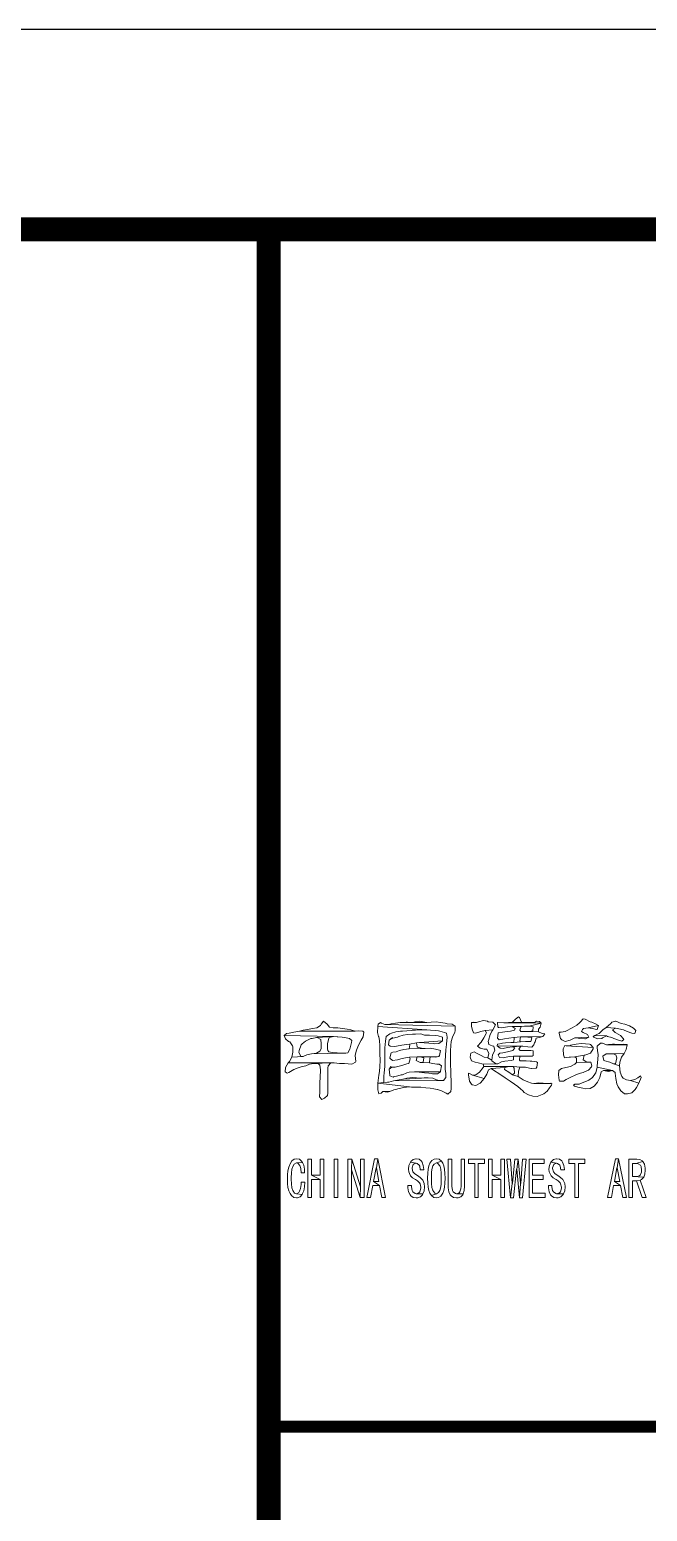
# Model space of a CAD drawing. Extents: x 0 to 1472, y -2 to 594.
# Drawn here: x 1379.8 to 1410.7, y 519.8 to 594 of the extents above; entities that cross this region are included whole.
import ezdxf

# ---------------------------------------------------------------- set-up
doc = ezdxf.new("R2010")
doc.units = 0
doc.header["$LTSCALE"] = 10
doc.header["$MEASUREMENT"] = 0
doc.layers.add('BTTK', color=7, linetype='Continuous')

# ---------------------------------------------------------------- blocks, each defined once
blk = doc.blocks.new('2017-0911-140129')
at = {"lineweight": 0}
for points in [[(-67.254, 20.306), (-67.379, 20.156), (-67.405, 20.104), (-67.596, 19.983), (-67.809, 19.95), (-68.055, 19.902), (-68.276, 19.858), (-68.463, 19.81), (-65.663, 19.818), (-65.883, 19.876), (-66.071, 19.917), (-66.302, 19.954), (-66.534, 19.976), (-66.769, 19.983), (-66.949, 20.012), (-67.074, 20.156)], [(-64.531, 20.053), (-64.546, 19.744), (-64.498, 19.553), (-64.491, 19.535), (-64.454, 19.351), (-64.432, 19.072), (-64.425, 18.697), (-64.421, 18.351), (-64.428, 18.05), (-64.45, 17.8), (-64.48, 17.602), (-64.502, 17.469), (-64.527, 17.205), (-64.226, 17.234), (-64.237, 17.264), (-64.226, 17.558), (-64.211, 17.727), (-64.189, 18.05), (-64.189, 18.271), (-64.189, 18.546), (-64.189, 18.825), (-64.186, 18.983), (-64.156, 19.318), (-64.12, 19.546), (-63.939, 19.682), (-63.851, 19.715), (-63.623, 19.777), (-63.399, 19.81), (-63.304, 19.814), (-63.08, 19.829), (-62.822, 19.854), (-62.8, 19.858), (-62.646, 19.869), (-62.403, 19.873), (-62.084, 19.876)], [(-64.399, 20.248), (-64.516, 20.156), (-64.531, 20.053), (-62.084, 19.876), (-61.889, 19.865), (-61.628, 19.851), (-61.488, 19.832), (-61.43, 19.814), (-61.198, 19.748), (-61.099, 19.711), (-61.055, 19.52), (-61.092, 19.167), (-61.095, 19.138), (-61.125, 18.87), (-61.147, 18.594), (-61.161, 18.307), (-61.165, 18.208), (-61.161, 17.903), (-61.128, 17.686), (-61.132, 17.488), (-61.235, 17.348), (-61.452, 17.341), (-63.741, 17.322), (-63.748, 17.319), (-63.976, 17.256), (-64.046, 17.256), (-64.226, 17.234), (-64.527, 17.205), (-62.947, 17.021), (-62.848, 17.014), (-62.62, 17.003), (-62.37, 16.999), (-62.12, 16.977), (-61.918, 16.955), (-61.724, 16.918), (-61.558, 16.893), (-61.544, 16.889), (-61.338, 16.83), (-61.11, 16.698), (-61.025, 16.661), (-60.875, 16.786), (-60.864, 16.933), (-60.856, 17.278), (-60.856, 17.363), (-60.871, 17.569), (-60.882, 17.826), (-60.889, 18.12), (-60.893, 18.458), (-60.893, 18.469), (-60.889, 18.825), (-60.878, 19.101), (-60.856, 19.296), (-60.798, 19.509), (-60.676, 19.77), (-60.658, 19.825), (-60.651, 20.064), (-64.182, 20.148), (-64.355, 20.218)], [(-61.617, 20.273), (-61.867, 20.262), (-62.084, 20.24), (-63.407, 20.24), (-63.656, 20.211), (-63.866, 20.178), (-63.932, 20.163), (-64.182, 20.148), (-60.651, 20.064), (-60.801, 20.156), (-60.831, 20.156), (-61.055, 20.178), (-61.165, 20.211), (-61.386, 20.255)], [(-62.436, 20.317), (-62.675, 20.284), (-62.8, 20.251), (-63.381, 20.24), (-63.407, 20.24), (-62.084, 20.24), (-62.264, 20.284)], [(-63.039, 20.262), (-63.12, 20.259), (-63.381, 20.24), (-62.8, 20.251)], [(-59.232, 20.343), (-59.486, 20.284), (-59.592, 20.244), (-59.831, 20.24), (-59.831, 20.134), (-59.831, 20.067), (-59.813, 19.921), (-59.739, 19.726), (-59.636, 19.715), (-59.379, 19.792), (-59.155, 19.84), (-58.765, 19.873), (-58.641, 20.134), (-58.765, 20.262), (-58.769, 20.262), (-59.001, 20.284), (-59.037, 20.306), (-59.041, 20.306)], [(-59.721, 20.262), (-59.831, 20.24), (-59.592, 20.244)], [(-58.541, 20.248), (-58.516, 20.027), (-58.494, 20.005), (-58.321, 19.972), (-58.027, 20.027), (-57.806, 20.042), (-57.343, 20.049), (-57.185, 20.071), (-56.946, 20.071), (-56.351, 20.218), (-58.218, 20.233), (-58.516, 20.24)], [(-57.343, 20.049), (-57.806, 20.042), (-57.648, 19.939), (-57.678, 19.858), (-57.884, 19.81), (-58.045, 19.792), (-58.049, 19.792), (-58.28, 19.77), (-58.497, 19.726), (-58.508, 19.718), (-58.53, 19.469), (-58.449, 19.384), (-58.189, 19.424), (-58.185, 19.428), (-57.961, 19.465), (-57.722, 19.491), (-57.38, 19.531), (-56.256, 19.538), (-56.171, 19.682), (-56.296, 19.696), (-56.487, 19.774), (-57.057, 19.788), (-57.362, 19.792), (-57.417, 19.862)], [(-56.586, 20.306), (-56.675, 20.24), (-57.288, 20.24), (-57.983, 20.24), (-58.218, 20.233), (-56.351, 20.218), (-56.428, 20.299)], [(-57.483, 20.531), (-57.63, 20.413), (-57.792, 20.262), (-57.806, 20.259), (-57.983, 20.24), (-57.288, 20.24), (-57.329, 20.259), (-57.432, 20.497)], [(-56.351, 20.218), (-56.946, 20.071), (-56.748, 20.027), (-56.766, 19.832), (-56.847, 19.807), (-57.057, 19.788), (-56.487, 19.774), (-56.476, 19.921), (-56.392, 20.009)], [(-54.249, 20.435), (-54.37, 20.284), (-54.418, 20.226), (-54.565, 20.112), (-54.793, 19.976), (-55.109, 19.81), (-55.139, 19.799), (-55.341, 19.77), (-55.451, 19.77), (-55.451, 19.704), (-55.377, 19.446), (-55.319, 19.373), (-55.139, 19.303), (-54.892, 19.362), (-54.657, 19.48), (-53.955, 19.513), (-54.025, 19.641), (-54.242, 19.748), (-54.334, 19.792), (-54.279, 19.898), (-54.22, 19.943), (-53.992, 19.983), (-53.467, 20.09), (-53.591, 20.167), (-53.812, 20.262), (-53.889, 20.281), (-54.135, 20.413)], [(-53.467, 20.09), (-53.992, 19.983), (-53.794, 19.939), (-53.79, 19.939), (-53.558, 19.898), (-53.536, 19.898)], [(-52.621, 20.31), (-52.801, 20.262), (-52.849, 20.196), (-53.088, 20.005), (-52.621, 19.961), (-52.452, 19.935), (-52.224, 19.876), (-52.037, 19.799), (-51.795, 19.718), (-51.648, 19.704), (-51.611, 19.854), (-51.721, 19.957), (-51.923, 20.082), (-52.151, 20.156), (-52.158, 20.156), (-52.342, 20.192), (-52.603, 20.306)], [(-65.505, 19.832), (-65.663, 19.818), (-68.463, 19.81), (-68.739, 19.759), (-68.981, 19.718), (-69.11, 19.704), (-69.22, 19.597), (-66.751, 19.553), (-66.571, 19.531), (-66.537, 19.531), (-66.317, 19.513), (-66.196, 19.502), (-65.946, 19.443), (-65.832, 19.34), (-65.85, 19.237), (-65.935, 18.903), (-66.03, 18.73), (-66.137, 18.715), (-66.218, 18.715), (-67.857, 18.678), (-68.085, 18.623), (-68.283, 18.546), (-68.842, 18.513), (-68.966, 18.289), (-69.022, 18.226), (-66.894, 18.223), (-66.721, 18.219), (-66.46, 18.201), (-66.196, 18.197), (-66.012, 18.179), (-65.832, 18.164), (-65.652, 18.267), (-65.641, 18.3), (-65.67, 18.587), (-65.663, 18.616), (-65.597, 18.855), (-65.498, 19.105), (-65.362, 19.362), (-65.262, 19.531), (-65.237, 19.77), (-65.277, 19.81)], [(-69.22, 19.597), (-69.165, 19.435), (-69.003, 19.296), (-68.944, 19.277), (-68.805, 19.083), (-68.794, 19.028), (-68.786, 18.759), (-68.842, 18.513), (-68.283, 18.546), (-68.39, 18.557), (-68.5, 18.737), (-68.481, 18.844), (-68.371, 19.123), (-68.327, 19.182), (-68.158, 19.311), (-67.886, 19.446), (-67.831, 19.446), (-67.614, 19.491), (-67.574, 19.498), (-66.751, 19.553)], [(-66.751, 19.553), (-67.574, 19.498), (-67.397, 19.402), (-67.379, 19.175), (-67.379, 18.932), (-67.434, 18.818), (-67.614, 18.715), (-67.857, 18.678), (-66.218, 18.715), (-66.571, 18.719), (-66.824, 18.741), (-66.982, 18.785), (-67.037, 18.844), (-67.063, 18.928), (-67.063, 19.171), (-66.986, 19.469), (-66.967, 19.498)], [(-62.418, 19.671), (-62.642, 19.66), (-62.804, 19.656), (-63.039, 19.641), (-63.271, 19.608), (-63.487, 19.553), (-63.55, 19.52), (-63.778, 19.469), (-63.969, 19.366), (-63.991, 19.123), (-63.914, 19.061), (-63.686, 19.039), (-63.598, 19.061), (-63.333, 19.112), (-63.094, 19.152), (-62.947, 19.167), (-62.587, 19.233), (-62.444, 19.237), (-61.286, 19.325), (-61.29, 19.513), (-61.507, 19.575), (-61.635, 19.604), (-61.937, 19.619), (-62.19, 19.619), (-62.334, 19.66)], [(-63.796, 19.491), (-63.969, 19.366), (-63.778, 19.469)], [(-61.286, 19.325), (-62.444, 19.237), (-62.205, 19.233), (-61.977, 19.219), (-61.757, 19.189), (-61.705, 19.175), (-61.47, 19.189)], [(-58.765, 19.873), (-59.155, 19.84), (-59.093, 19.726), (-59.104, 19.7), (-59.214, 19.483), (-59.361, 19.27), (-59.541, 19.061), (-59.398, 18.954), (-59.199, 18.91), (-59.074, 18.91), (-59.07, 18.91), (-58.964, 18.697), (-59.019, 18.48), (-58.821, 18.355), (-58.791, 18.631), (-58.677, 18.844), (-58.674, 18.847), (-58.714, 19.061), (-58.802, 19.083), (-58.964, 19.145), (-59.001, 19.318), (-58.993, 19.351), (-58.909, 19.641), (-58.802, 19.832)], [(-56.256, 19.538), (-57.38, 19.531), (-57.193, 19.531), (-57.02, 19.513), (-56.822, 19.491), (-56.814, 19.472), (-56.873, 19.296), (-57.38, 19.274), (-57.722, 19.252), (-57.861, 19.244), (-58.13, 19.23), (-58.28, 19.211), (-58.313, 19.197), (-58.53, 19.167), (-58.552, 19.072), (-57.362, 19.061), (-57.266, 19.053), (-57.016, 19.035), (-56.822, 19.017), (-56.711, 19.123), (-56.675, 19.233), (-56.656, 19.274), (-56.605, 19.469), (-56.388, 19.513)], [(-57.38, 19.531), (-57.722, 19.491), (-57.696, 19.476), (-57.722, 19.252), (-57.38, 19.274), (-57.421, 19.336)], [(-53.955, 19.513), (-54.657, 19.48), (-54.495, 19.469), (-54.411, 19.443), (-54.154, 19.424), (-54.124, 19.424)], [(-53.665, 19.597), (-53.738, 19.553), (-53.702, 19.513), (-53.522, 19.424), (-53.305, 19.446), (-53.272, 19.48), (-53.07, 19.575)], [(-53.088, 20.005), (-53.25, 19.884), (-53.448, 19.704), (-53.459, 19.696), (-53.665, 19.597), (-53.07, 19.575), (-53.026, 19.553), (-52.801, 19.491), (-52.706, 19.45), (-52.478, 19.362), (-52.309, 19.307), (-52.206, 19.402), (-52.224, 19.435), (-52.375, 19.604), (-52.603, 19.726), (-52.64, 19.74), (-52.765, 19.876), (-52.621, 19.961)], [(-61.918, 18.954), (-62.165, 18.943), (-62.966, 18.932), (-63.223, 18.899), (-63.454, 18.847), (-63.612, 18.781), (-63.778, 18.759), (-63.866, 18.719), (-63.939, 18.48), (-63.932, 18.454), (-63.8, 18.344), (-63.543, 18.373), (-63.381, 18.425), (-63.146, 18.484), (-62.947, 18.502), (-62.569, 18.524), (-62.414, 18.528), (-61.47, 18.546), (-61.444, 18.594), (-61.397, 18.844), (-61.444, 18.862), (-61.65, 18.91)], [(-62.587, 19.233), (-62.947, 19.167), (-62.922, 19.13), (-62.966, 18.932), (-62.165, 18.943), (-62.352, 18.954), (-62.55, 19.017), (-62.558, 19.02)], [(-59.703, 18.781), (-59.864, 18.715), (-59.908, 18.509), (-59.842, 18.333), (-59.651, 18.267), (-59.497, 18.234), (-59.254, 18.157), (-58.516, 18.179), (-58.641, 18.197), (-58.821, 18.329), (-58.821, 18.355), (-59.019, 18.48), (-59.199, 18.502), (-59.35, 18.598), (-59.559, 18.697)], [(-57.413, 18.565), (-57.74, 18.565), (-57.737, 18.565), (-57.74, 18.373), (-57.85, 18.348), (-58.17, 18.307), (-58.336, 18.271), (-58.516, 18.179), (-59.254, 18.157), (-59.217, 18.05), (-57.755, 18.05), (-57.391, 18.013), (-57.127, 18.01), (-57.09, 17.995), (-56.855, 17.944), (-56.829, 17.944), (-56.605, 17.966), (-56.564, 18.013), (-56.531, 18.245), (-56.583, 18.271), (-56.822, 18.307), (-56.891, 18.315), (-57.104, 18.326), (-57.395, 18.329), (-57.428, 18.362)], [(-58.552, 19.072), (-58.405, 18.954), (-58.247, 18.939), (-58.027, 18.994), (-57.788, 19.035), (-57.362, 19.061)], [(-57.362, 19.061), (-57.788, 19.035), (-57.667, 18.976), (-57.759, 18.844), (-58.031, 18.778), (-58.262, 18.734), (-58.424, 18.715), (-58.497, 18.631), (-58.435, 18.498), (-58.244, 18.48), (-58.189, 18.495), (-57.942, 18.55), (-57.74, 18.565), (-57.413, 18.565), (-56.803, 18.565), (-56.744, 18.598), (-56.748, 18.825), (-56.873, 18.844), (-57.395, 18.844), (-57.468, 18.91)], [(-57.097, 18.851), (-57.395, 18.844), (-56.873, 18.844)], [(-57.138, 19.299), (-57.38, 19.274), (-56.873, 19.296), (-56.913, 19.299)], [(-55.161, 19.09), (-55.252, 18.932), (-55.249, 18.91), (-55.234, 18.631), (-55.183, 18.48), (-54.947, 18.502), (-54.881, 18.517), (-54.657, 18.524), (-54.19, 18.609), (-54.106, 18.62), (-53.882, 18.715), (-53.738, 18.932), (-53.738, 18.991), (-55.091, 19.083)], [(-54.345, 19.189), (-54.587, 19.16), (-54.856, 19.105), (-54.874, 19.097), (-55.091, 19.083), (-53.738, 18.991), (-53.882, 19.145), (-53.926, 19.156), (-54.124, 19.186)], [(-54.19, 18.609), (-54.657, 18.524), (-54.569, 18.465), (-54.569, 18.245), (-54.062, 18.267), (-54.242, 18.373)], [(-53.378, 19.215), (-53.54, 19.061), (-53.54, 18.991), (-53.503, 18.715), (-53.492, 18.66), (-53.503, 18.373), (-53.522, 18.267), (-53.54, 18.05), (-53.547, 18.006), (-52.765, 17.837), (-52.64, 17.749), (-52.636, 17.712), (-52.603, 17.436), (-52.548, 17.172), (-52.489, 17.025), (-52.349, 16.815), (-52.169, 16.676), (-52.015, 16.665), (-51.806, 16.731), (-51.629, 16.893), (-51.563, 16.988), (-51.445, 17.212), (-51.864, 17.341), (-52.07, 17.37), (-52.243, 17.451), (-52.309, 17.536), (-52.393, 17.76), (-52.423, 18.072), (-52.728, 18.179), (-52.904, 18.26), (-53.162, 18.329), (-53.213, 18.348), (-53.253, 18.565), (-53.088, 18.675), (-53.037, 18.675), (-52.188, 18.697), (-52.081, 18.899), (-52.044, 19.123), (-53.07, 19.134), (-53.268, 19.211)], [(-52.243, 19.167), (-52.445, 19.145), (-52.981, 19.145), (-53.07, 19.134), (-52.044, 19.123), (-52.052, 19.149)], [(-52.188, 18.697), (-53.037, 18.675), (-52.746, 18.671), (-52.603, 18.631), (-52.552, 18.473), (-52.621, 18.179), (-52.728, 18.179), (-52.423, 18.072), (-52.405, 18.252), (-52.324, 18.502)], [(-52.676, 19.167), (-52.772, 19.167), (-52.981, 19.145), (-52.445, 19.145)], [(-69.022, 18.226), (-69.158, 17.999), (-69.183, 17.771), (-69.073, 17.708), (-69, 17.749), (-68.739, 17.888), (-68.529, 17.98), (-68.371, 18.028), (-68.14, 18.079), (-67.956, 18.157), (-67.761, 18.186), (-66.894, 18.223)], [(-66.894, 18.223), (-67.761, 18.186), (-67.508, 18.179), (-67.441, 18.105), (-67.405, 17.874), (-67.416, 17.492), (-67.423, 17.473), (-67.441, 17.264), (-67.434, 16.893), (-67.434, 16.768), (-67.452, 16.525), (-67.346, 16.396), (-67.214, 16.455), (-67.056, 16.591), (-67.045, 16.709), (-67.037, 17.043), (-67.037, 17.117), (-67.037, 17.363), (-67.037, 17.646), (-67.037, 17.966), (-67.03, 18.076)], [(-62.569, 18.524), (-62.947, 18.502), (-62.918, 18.421), (-62.984, 18.201), (-63.08, 18.168), (-63.326, 18.094), (-63.469, 18.057), (-63.668, 18.01), (-63.829, 18.01), (-63.973, 17.914), (-63.939, 17.602), (-63.932, 17.583), (-63.759, 17.514), (-63.748, 17.517), (-63.524, 17.58), (-63.363, 17.62), (-63.293, 17.627), (-63.072, 17.73), (-62.966, 17.756), (-62.694, 17.771), (-61.397, 17.771), (-61.386, 17.811), (-61.341, 18.083), (-61.452, 18.157), (-61.577, 18.157), (-61.775, 18.201), (-61.937, 18.223), (-62.414, 18.237), (-62.606, 18.351)], [(-63.895, 18.035), (-63.973, 17.914), (-63.829, 18.01)], [(-61.47, 18.546), (-62.414, 18.528), (-61.904, 18.524), (-61.893, 18.52), (-61.65, 18.502)], [(-62.414, 18.528), (-62.227, 18.48), (-62.264, 18.267), (-62.414, 18.237), (-61.937, 18.223), (-61.951, 18.274), (-61.904, 18.524)], [(-59.217, 18.05), (-59.251, 17.999), (-59.442, 17.76), (-59.618, 17.631), (-59.783, 17.605), (-59.199, 17.44), (-59.067, 17.657), (-58.982, 17.881), (-58.857, 17.944), (-58.17, 17.988), (-57.972, 18.039), (-57.755, 18.05)], [(-58.17, 17.988), (-58.857, 17.944), (-58.729, 17.863), (-58.42, 17.664), (-58.144, 17.48), (-57.902, 17.315), (-57.692, 17.164), (-57.52, 17.032), (-57.376, 16.918), (-57.27, 16.823), (-57.2, 16.742), (-56.983, 16.617), (-56.766, 16.551), (-56.55, 16.547), (-56.465, 16.573), (-56.215, 16.676), (-56.039, 16.812), (-55.936, 16.977), (-55.829, 17.106), (-55.811, 17.172), (-55.947, 17.187), (-56.711, 17.194), (-56.825, 17.209), (-57.02, 17.275), (-57.248, 17.381), (-57.505, 17.536), (-57.792, 17.62), (-57.972, 17.756), (-58.189, 17.899)], [(-57.755, 18.05), (-57.703, 17.966), (-57.685, 17.708), (-57.792, 17.62), (-57.505, 17.536), (-57.487, 17.811), (-57.413, 18.01), (-57.391, 18.013)], [(-53.863, 18.267), (-54.062, 18.267), (-54.569, 18.245), (-54.668, 18.157), (-54.87, 18.046), (-55.109, 17.988), (-55.322, 17.94), (-55.469, 17.837), (-55.484, 17.627), (-55.451, 17.363), (-55.429, 17.311), (-55.234, 17.3), (-55.094, 17.385), (-54.863, 17.51), (-54.646, 17.613), (-54.437, 17.694), (-54.242, 17.749), (-54.201, 17.76), (-53.981, 17.863), (-53.827, 18.028), (-53.816, 18.068)], [(-53.547, 18.006), (-53.614, 17.73), (-53.621, 17.708), (-53.768, 17.492), (-53.955, 17.363), (-54.161, 17.282), (-54.37, 17.194), (-54.437, 17.161), (-54.657, 17.15), (-54.731, 17.106), (-54.675, 17.062), (-54.51, 17.01), (-54.26, 16.955), (-54.106, 16.922), (-53.889, 16.948), (-53.683, 17.062), (-53.669, 17.08), (-53.518, 17.26), (-53.408, 17.492), (-53.342, 17.771), (-53.217, 17.837), (-52.765, 17.837)], [(-52.765, 17.837), (-53.217, 17.837), (-53.217, 17.837), (-52.967, 17.793)], [(-64.527, 17.205), (-64.535, 16.87), (-64.516, 16.804), (-64.48, 16.676), (-64.369, 16.698), (-64.281, 16.786), (-63.932, 16.793), (-63.723, 16.87), (-63.656, 16.893), (-63.462, 16.948), (-63.227, 16.988), (-62.947, 17.021)], [(-62.014, 17.477), (-62.209, 17.473), (-62.352, 17.451), (-63.252, 17.407), (-63.285, 17.403), (-63.543, 17.363), (-63.741, 17.322), (-61.452, 17.341), (-61.595, 17.374), (-61.775, 17.451)], [(-62.793, 17.488), (-63.072, 17.451), (-63.252, 17.407), (-62.352, 17.451), (-62.359, 17.451), (-62.587, 17.473), (-62.602, 17.477)], [(-61.397, 17.771), (-62.694, 17.771), (-62.459, 17.756), (-62.187, 17.73), (-61.977, 17.708), (-61.83, 17.686), (-61.801, 17.679), (-61.551, 17.668)], [(-59.993, 17.708), (-59.993, 17.631), (-59.945, 17.311), (-59.846, 17.15), (-59.813, 17.124), (-59.622, 17.095), (-59.398, 17.212), (-59.383, 17.227), (-59.199, 17.44), (-59.783, 17.605), (-59.938, 17.686)], [(-56.465, 17.223), (-56.711, 17.194), (-55.947, 17.187), (-56.171, 17.194), (-56.245, 17.209)], [(-55.866, 17.212), (-55.947, 17.187), (-55.811, 17.172)], [(-51.376, 17.58), (-51.504, 17.473), (-51.648, 17.385), (-51.864, 17.341), (-51.445, 17.212), (-51.343, 17.492)], [(-63.932, 16.793), (-64.281, 16.786), (-64.278, 16.782), (-64.046, 16.764)], [(-68.603, 13.42), (-68.724, 13.394), (-68.838, 13.31), (-68.93, 13.163), (-68.944, 13.137), (-68.996, 12.99), (-69.036, 12.817), (-69.058, 12.611), (-69.066, 12.376), (-69.058, 12.185), (-69.036, 11.979), (-68.992, 11.81), (-68.93, 11.678), (-68.853, 11.572), (-68.739, 11.483), (-68.61, 11.454), (-68.559, 11.458), (-68.434, 11.516), (-68.327, 11.634), (-68.61, 11.667), (-68.702, 11.7), (-68.797, 11.836), (-68.842, 11.965), (-68.867, 12.156), (-68.875, 12.398), (-68.875, 12.476), (-68.864, 12.703), (-68.838, 12.891), (-68.797, 13.027), (-68.72, 13.155), (-68.603, 13.207), (-68.309, 13.24), (-68.353, 13.299), (-68.467, 13.391)], [(-67.864, 13.398), (-68.044, 13.398), (-68.044, 11.476), (-67.864, 11.476), (-67.864, 12.376), (-67.416, 12.376), (-67.864, 12.589)], [(-67.232, 13.398), (-67.416, 13.398), (-67.416, 12.589), (-67.864, 12.589), (-67.416, 12.376), (-67.416, 11.476), (-67.232, 11.476)], [(-66.541, 11.476), (-66.721, 11.476), (-66.721, 13.398), (-66.541, 13.398), (-66.541, 11.476)], [(-65.843, 13.398), (-66.038, 13.398), (-66.038, 11.476), (-65.858, 11.476), (-65.858, 12.872), (-65.85, 12.872)], [(-65.843, 13.398), (-65.85, 12.872), (-65.417, 11.476), (-65.409, 12.005)], [(-65.222, 13.398), (-65.402, 13.398), (-65.402, 12.005), (-65.409, 12.005), (-65.417, 11.476), (-65.222, 11.476)], [(-64.538, 13.42), (-64.696, 13.42), (-65.09, 11.476), (-64.899, 11.476), (-64.788, 12.071), (-64.443, 12.071), (-64.752, 12.288), (-64.623, 12.972), (-64.608, 12.972)], [(-64.538, 13.42), (-64.608, 12.972), (-64.483, 12.288), (-64.752, 12.288), (-64.443, 12.071), (-64.333, 11.476), (-64.145, 11.476)], [(-62.613, 13.42), (-62.635, 13.42), (-62.767, 13.38), (-62.881, 13.277), (-62.903, 13.244), (-62.613, 13.196), (-62.565, 13.188), (-62.455, 13.097), (-62.436, 13.056), (-62.407, 12.872), (-62.227, 12.872), (-62.227, 12.887), (-62.253, 13.075), (-62.315, 13.251), (-62.356, 13.31), (-62.466, 13.394)], [(-61.599, 13.42), (-61.709, 13.402), (-61.826, 13.328), (-61.922, 13.196), (-61.922, 13.196), (-61.973, 13.063), (-62.01, 12.894), (-62.032, 12.689), (-62.04, 12.442), (-62.04, 12.439), (-62.032, 12.196), (-62.01, 11.99), (-61.973, 11.821), (-61.922, 11.689), (-61.845, 11.572), (-61.599, 11.667), (-61.672, 11.693), (-61.771, 11.825), (-61.782, 11.851), (-61.819, 11.987), (-61.841, 12.185), (-61.849, 12.442), (-61.849, 12.516), (-61.838, 12.758), (-61.812, 12.942), (-61.771, 13.06), (-61.716, 13.148), (-61.599, 13.207), (-61.349, 13.306), (-61.463, 13.391)], [(-60.82, 13.398), (-61.003, 13.398), (-61.003, 12.038), (-61, 11.954), (-60.967, 11.763), (-60.9, 11.612), (-60.856, 11.557), (-60.742, 11.48), (-60.592, 11.454), (-60.507, 11.461), (-60.375, 11.513), (-60.279, 11.612), (-60.254, 11.663), (-60.592, 11.667), (-60.643, 11.674), (-60.757, 11.759), (-60.794, 11.836), (-60.82, 12.038)], [(-60.184, 13.398), (-60.364, 13.398), (-60.364, 12.038), (-60.375, 11.913), (-60.426, 11.759), (-60.463, 11.719), (-60.592, 11.667), (-60.254, 11.663), (-60.202, 11.829), (-60.184, 12.038)], [(-59.188, 13.398), (-59.996, 13.398), (-59.996, 13.185), (-59.68, 13.185), (-59.68, 11.476), (-59.5, 11.476), (-59.5, 13.185), (-59.188, 13.185)], [(-58.81, 13.398), (-58.99, 13.398), (-58.99, 11.476), (-58.81, 11.476), (-58.81, 12.376), (-58.361, 12.376), (-58.81, 12.589)], [(-58.181, 13.398), (-58.361, 13.398), (-58.361, 12.589), (-58.81, 12.589), (-58.361, 12.376), (-58.361, 11.476), (-58.181, 11.476)], [(-57.891, 13.398), (-58.064, 13.398), (-57.891, 11.454), (-57.803, 12.174)], [(-57.498, 13.398), (-57.67, 13.398), (-57.788, 12.174), (-57.803, 12.174), (-57.891, 11.454), (-57.733, 11.454), (-57.59, 12.894), (-57.575, 12.894)], [(-57.498, 13.398), (-57.575, 12.894), (-57.435, 11.454), (-57.38, 12.174)], [(-57.104, 13.398), (-57.277, 13.398), (-57.362, 12.174), (-57.38, 12.174), (-57.435, 11.454), (-57.277, 11.454)], [(-56.193, 13.398), (-56.954, 13.398), (-56.954, 11.476), (-56.153, 11.476), (-56.153, 11.689), (-56.774, 11.689), (-56.774, 12.376), (-56.241, 12.376), (-56.241, 12.589), (-56.774, 12.589), (-56.774, 13.185), (-56.193, 13.185)], [(-55.572, 13.42), (-55.594, 13.42), (-55.726, 13.38), (-55.837, 13.277), (-55.862, 13.244), (-55.572, 13.196), (-55.524, 13.188), (-55.414, 13.097), (-55.396, 13.056), (-55.366, 12.872), (-55.186, 12.872), (-55.186, 12.887), (-55.208, 13.075), (-55.274, 13.251), (-55.315, 13.31), (-55.425, 13.394)], [(-54.157, 13.398), (-54.966, 13.398), (-54.966, 13.185), (-54.653, 13.185), (-54.653, 11.476), (-54.47, 11.476), (-54.47, 13.185), (-54.157, 13.185)], [(-52.467, 13.42), (-52.625, 13.42), (-53.018, 11.476), (-52.827, 11.476), (-52.717, 12.071), (-52.371, 12.071), (-52.68, 12.288), (-52.555, 12.972), (-52.537, 12.972)], [(-52.467, 13.42), (-52.537, 12.972), (-52.412, 12.288), (-52.68, 12.288), (-52.371, 12.071), (-52.261, 11.476), (-52.074, 11.476)], [(-51.556, 13.398), (-51.949, 13.398), (-51.949, 11.476), (-51.769, 11.476), (-51.769, 12.31), (-51.563, 12.31), (-51.39, 12.343), (-51.32, 12.38), (-51.21, 12.501), (-51.769, 12.523), (-51.769, 13.185), (-51.596, 13.185), (-51.251, 13.277), (-51.287, 13.31), (-51.409, 13.376)], [(-68.309, 13.24), (-68.603, 13.207), (-68.537, 13.196), (-68.437, 13.086), (-68.397, 12.935), (-68.382, 12.714), (-68.209, 12.714), (-68.213, 12.905), (-68.246, 13.093)], [(-62.903, 13.244), (-62.973, 13.086), (-62.999, 12.894), (-62.984, 12.762), (-62.911, 12.6), (-62.892, 12.571), (-62.789, 12.468), (-62.642, 12.376), (-62.543, 12.31), (-62.44, 12.207), (-62.414, 12.167), (-62.37, 11.994), (-62.37, 11.943), (-62.425, 11.77), (-62.477, 11.711), (-62.613, 11.667), (-62.271, 11.656), (-62.209, 11.814), (-62.187, 12.016), (-62.209, 12.178), (-62.282, 12.343), (-62.308, 12.376), (-62.414, 12.483), (-62.55, 12.578), (-62.686, 12.667), (-62.771, 12.758), (-62.819, 12.928), (-62.815, 12.961), (-62.764, 13.13), (-62.745, 13.148), (-62.613, 13.196)], [(-61.349, 13.306), (-61.599, 13.207), (-61.529, 13.188), (-61.426, 13.06), (-61.415, 13.038), (-61.382, 12.902), (-61.363, 12.703), (-61.356, 12.442), (-61.356, 12.376), (-61.367, 12.13), (-61.389, 11.946), (-61.426, 11.825), (-61.485, 11.73), (-61.599, 11.667), (-61.845, 11.572), (-61.731, 11.483), (-61.599, 11.454), (-61.488, 11.476), (-61.371, 11.553), (-61.275, 11.689), (-61.228, 11.821), (-61.194, 11.99), (-61.172, 12.196), (-61.165, 12.442), (-61.172, 12.685), (-61.194, 12.894), (-61.228, 13.063), (-61.275, 13.196)], [(-55.862, 13.244), (-55.932, 13.086), (-55.958, 12.894), (-55.943, 12.762), (-55.87, 12.6), (-55.848, 12.571), (-55.749, 12.468), (-55.602, 12.376), (-55.502, 12.31), (-55.399, 12.207), (-55.374, 12.167), (-55.326, 11.994), (-55.33, 11.943), (-55.381, 11.77), (-55.436, 11.711), (-55.572, 11.667), (-55.23, 11.656), (-55.168, 11.814), (-55.146, 12.016), (-55.168, 12.178), (-55.241, 12.343), (-55.267, 12.376), (-55.374, 12.483), (-55.51, 12.578), (-55.646, 12.667), (-55.73, 12.758), (-55.774, 12.928), (-55.774, 12.961), (-55.719, 13.13), (-55.704, 13.148), (-55.572, 13.196)], [(-51.251, 13.277), (-51.596, 13.185), (-51.482, 13.17), (-51.376, 13.097), (-51.343, 13.038), (-51.313, 12.847), (-51.32, 12.747), (-51.383, 12.6), (-51.416, 12.567), (-51.548, 12.523), (-51.769, 12.523), (-51.21, 12.501), (-51.151, 12.641), (-51.129, 12.847), (-51.137, 12.953), (-51.173, 13.141)], [(-68.198, 12.24), (-68.382, 12.24), (-68.382, 12.134), (-68.404, 11.924), (-68.452, 11.792), (-68.492, 11.733), (-68.61, 11.667), (-68.327, 11.634), (-68.305, 11.671), (-68.25, 11.818), (-68.213, 12.009)], [(-62.848, 12.082), (-63.028, 12.082), (-63.028, 12.005), (-63.028, 11.954), (-62.995, 11.766), (-62.918, 11.612), (-62.874, 11.557), (-62.756, 11.48), (-62.613, 11.454), (-62.536, 11.461), (-62.403, 11.513), (-62.297, 11.612), (-62.271, 11.656), (-62.613, 11.667), (-62.657, 11.674), (-62.778, 11.759), (-62.815, 11.825), (-62.848, 12.016)], [(-55.807, 12.082), (-55.987, 12.082), (-55.987, 12.005), (-55.987, 11.954), (-55.954, 11.766), (-55.877, 11.612), (-55.833, 11.557), (-55.715, 11.48), (-55.572, 11.454), (-55.495, 11.461), (-55.363, 11.513), (-55.256, 11.612), (-55.23, 11.656), (-55.572, 11.667), (-55.616, 11.674), (-55.737, 11.759), (-55.774, 11.825), (-55.807, 12.016)], [(-51.39, 12.343), (-51.563, 12.31), (-51.28, 11.476), (-51.093, 11.476)]]:
    blk.add_lwpolyline(points, close=True, dxfattribs=at)

msp = doc.modelspace()

# ---------------------------------------------------------------- linework, layer by layer
at = {"layer": 'BTTK'}
msp.add_lwpolyline([(0, 0), (1471.75, 0), (1471.75, 594), (0, 594)], close=True, dxfattribs=at)
at = {"layer": 'BTTK', "const_width": 1.2}
msp.add_lwpolyline([(25, 10), (1461.75, 10), (1461.75, 584), (25, 584)], close=True, dxfattribs=at)
at = {"layer": 'BTTK'}
for points, const_width in [([(1391.75, 584), (1391.75, 10)], 1.2), ([(1461.75, 524), (1391.75, 524)], 0.6)]:
    msp.add_lwpolyline(points, dxfattribs=dict(at, const_width=const_width))
msp.add_lwpolyline([(1391.75, 10), (1461.75, 10), (1461.75, 584), (1391.75, 584)], dxfattribs=at)

# ---------------------------------------------------------------- block references
msp.add_blockref('2017-0911-140129', (1461.75, 524))

doc.saveas('drawing.dxf')
